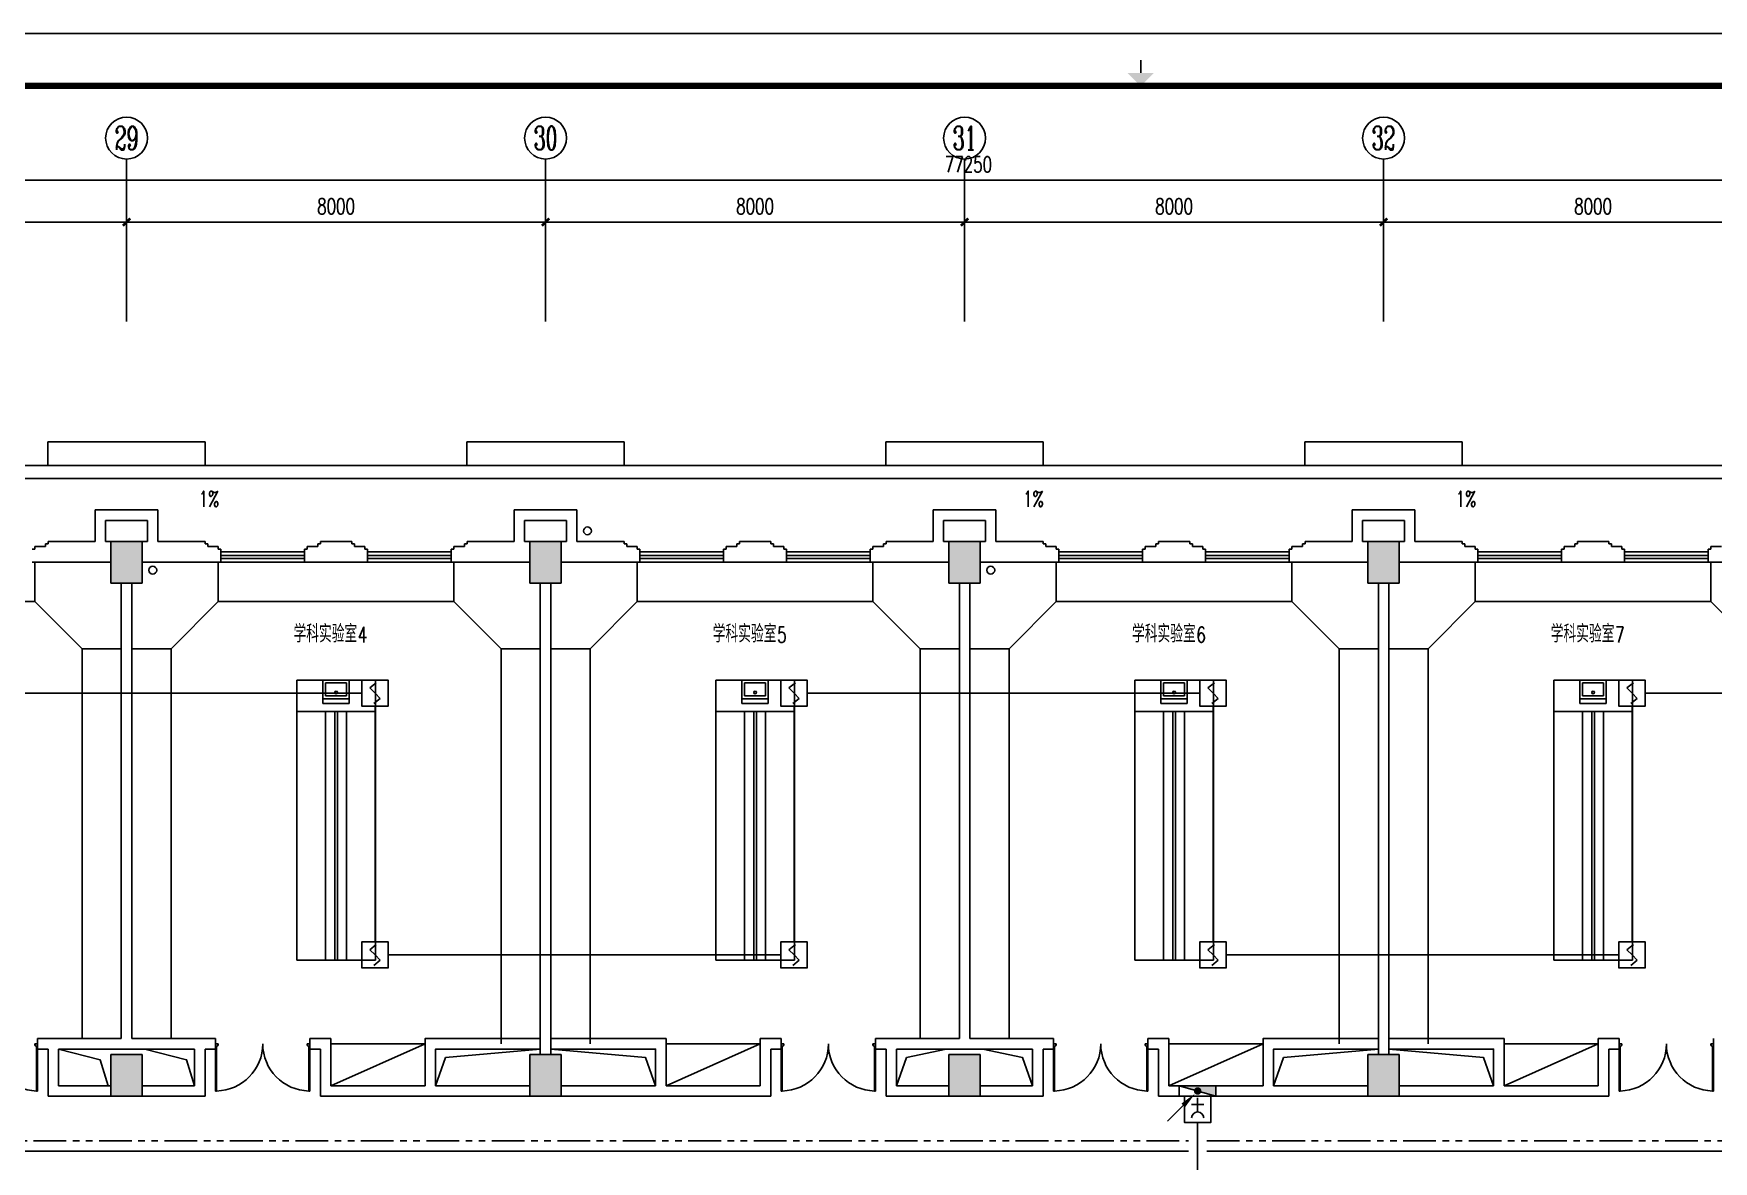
# Model space of a CAD drawing. Extents: x 190999 to 918899, y -200814 to 215286.
# Drawn here: x 586010 to 618082, y -33859 to -12314 of the extents above; entities that cross this region are included whole.
import ezdxf
from ezdxf.enums import TextEntityAlignment as Align

# ---------------------------------------------------------------- set-up
doc = ezdxf.new("R2010")
doc.units = 0
doc.header["$LTSCALE"] = 1000
doc.header["$MEASUREMENT"] = 0
doc.linetypes.add('PHANTOM2', pattern=[1.25, 0.625, -0.125, 0.125, -0.125, 0.125, -0.125])
doc.layers.get('Defpoints').update_dxf_attribs({"color": 1})
for name, color, linetype in [('00-EQUIP', 3, 'Continuous'), ('00-LWIRE', 4, 'Continuous'), ('00-WIRE-4', 6, 'Continuous'), ('A-墙线', 2, 'Continuous'), ('A-外包装修', 250, 'Continuous'), ('A-外窗', 145, 'Continuous'), ('A-家具', 250, 'Continuous'), ('A-门', 167, 'Continuous'), ('AXIS', 3, 'Continuous'), ('AXIS_TEXT', 7, 'Continuous'), ('COLUMN', 2, 'Continuous'), ('EQUIP_消火栓', 1, 'Continuous'), ('PUB_HATCH', 250, 'Continuous'), ('PUB_TEXT', 7, 'Continuous'), ('图框', 189, 'Continuous'), ('屋面排水', 4, 'Continuous'), ('房间名称', 7, 'Continuous'), ('洞口线', 165, 'Continuous'), ('雨水管', 151, 'Continuous'), ('雨水管口', 6, 'Continuous')]:
    doc.layers.add(name, color=color, linetype=linetype)
doc.styles.add('_TCH_AXIS', font='COMPLEX', dxfattribs={"bigfont": 'GBCBIG'})
doc.styles.add('_TCH_DIM', font='SIMPLEX', dxfattribs={"bigfont": 'GBCBIG'})
doc.styles.add('COMPLEX', font='COMPLEX')
doc.styles.add('DIM_FONT', font='SIMPLEX', dxfattribs={"width": 0.7, "bigfont": 'GBCBIG'})
doc.styles.get("Standard").update_dxf_attribs({"font": 'simhei.ttf'})
doc.styles.add('XXK', font='romans.shx', dxfattribs={"width": 0.75, "bigfont": 'hzf.shx'})
doc.styles.add('zz-1', font='arial.ttf', dxfattribs={"width": 0.8})
doc.linetypes.add('BIG-DLINE', pattern='A,1,-0.15,["D",XXK,S=0.2,R=0,X=-0.1,Y=-0.09],-0.2', length=1.35)
doc.dimstyles.new('DIMN', dxfattribs={"dimtxt": 300, "dimasz": 100, "dimexe": 250, "dimexo": 300, "dimgap": 150, "dimtad": 1, "dimdec": 0, "dimzin": 0, "dimdsep": 46, "dimtxsty": 'DIM_FONT', "dimblk": 'ARCHTICK', "dimcen": 0.09, "dimclrt": 7, "dimazin": 2, "dimtfac": 1, "dimtdec": 0, "dimtix": 1, "dimtmove": 2, "dimatfit": 3, "dimfxl": 0, "dimtolj": 1, "dimtzin": 0, "dimarcsym": 0})

# ---------------------------------------------------------------- blocks, each defined once
blk = doc.blocks.new('TJAD_TK_A0')
at = {"layer": '图框'}
for p, q in [((2162, 399.3), (973, 399.3)), ((973, -441.7), (2162, -441.7))]:
    blk.add_line(p, q, dxfattribs=at)
at = {"layer": '图框', "const_width": 0.3}
blk.add_lwpolyline([(1567.5, 391.74), (1567.5, 394.24)], dxfattribs=at)
at = {"layer": '图框', "const_width": 1.2}
blk.add_lwpolyline([(2152, -431.7), (2152, 389.3), (998, 389.3), (998, -431.7)], close=True, dxfattribs=at)
at = {"layer": '图框'}
blk.add_solid([(1565, 391.74), (1570, 391.74), (1567.5, 389.24)], dxfattribs=at)
blk = doc.blocks.new('m1800')
at = {"layer": 'A-墙线'}
for p, q in [((-900, -100), (-900, 100)), ((900, -100), (900, 100))]:
    blk.add_line(p, q, dxfattribs=at)
at = {"layer": 'A-门'}
for p, q in [((-900, 900), (-900, 0)), ((-900, 900), (-880, 900)), ((-880, 900), (-880, 50)), ((880, 900), (880, 50)), ((900, 900), (880, 900)), ((900, 900), (900, 0)), ((-900, 50), (-870, 50)), ((-900, 0), (-850, 0)), ((-870, 50), (-870, 30)), ((-870, 30), (-850, 30)), ((-850, 30), (-850, 0)), ((850, 30), (850, 0)), ((870, 30), (850, 30)), ((900, 0), (850, 0)), ((870, 50), (870, 30)), ((900, 50), (870, 50))]:
    blk.add_line(p, q, dxfattribs=at)
for centre, start, end in [((-900, 0), 0, 88.7267), ((900, 0), 91.2733, 180)]:
    blk.add_arc(centre, 900, start, end, dxfattribs=at)
blk = doc.blocks.new('$TwtSys$00000434')
for p, q in [((-0.5, 0.5), (-0.5, -0.5)), ((-0.5, -0.5), (0.5, 0.5)), ((0.5, 0.5), (-0.5, 0.5)), ((0.5, -0.5), (0.5, 0.5)), ((-0.5, -0.5), (0.5, -0.5))]:
    blk.add_line(p, q)
blk.add_solid([(0.5, -0.5), (0.5, 0.5), (-0.5, -0.5)])
blk = doc.blocks.new('_ArchTick')
at = {"const_width": 0.5}
blk.add_lwpolyline([(-0.7, -0.7), (0.7, 0.7)], dxfattribs=at)
blk = doc.blocks.new('*D1550')
at = {"layer": 'AXIS', "color": 0, "lineweight": -2}
for p, q in [((611785, -17514), (611785, -15664)), ((619785, -17514), (619785, -15664)), ((611785, -15914), (619785, -15914))]:
    blk.add_line(p, q, dxfattribs=at)
at = {"layer": 'Defpoints', "color": 0}
for p in [(619785, -15914), (611785, -17814), (619785, -17814)]:
    blk.add_point(p, dxfattribs=at)
at = {"layer": 'AXIS', "color": 0, "lineweight": -2, "xscale": 100, "yscale": 100, "zscale": 100, "rotation": 180}
blk.add_blockref('_ArchTick', (611785, -15914), dxfattribs=at)
at = {"layer": 'AXIS', "color": 0, "lineweight": -2, "xscale": 100, "yscale": 100, "zscale": 100}
blk.add_blockref('_ArchTick', (619785, -15914), dxfattribs=at)
at = {"layer": 'AXIS', "color": 7, "insert": (615785, -15614), "char_height": 300, "attachment_point": 5, "style": 'DIM_FONT'}
blk.add_mtext('\\A1;8000', dxfattribs=at)
blk = doc.blocks.new('*D1551')
at = {"layer": 'AXIS', "color": 0, "lineweight": -2}
for p, q in [((603785, -17514), (603785, -15664)), ((611785, -17514), (611785, -15664)), ((603785, -15914), (611785, -15914))]:
    blk.add_line(p, q, dxfattribs=at)
at = {"layer": 'Defpoints', "color": 0}
for p in [(611785, -15914), (603785, -17814), (611785, -17814)]:
    blk.add_point(p, dxfattribs=at)
at = {"layer": 'AXIS', "color": 0, "lineweight": -2, "xscale": 100, "yscale": 100, "zscale": 100, "rotation": 180}
blk.add_blockref('_ArchTick', (603785, -15914), dxfattribs=at)
at = {"layer": 'AXIS', "color": 0, "lineweight": -2, "xscale": 100, "yscale": 100, "zscale": 100}
blk.add_blockref('_ArchTick', (611785, -15914), dxfattribs=at)
at = {"layer": 'AXIS', "color": 7, "insert": (607785, -15614), "char_height": 300, "attachment_point": 5, "style": 'DIM_FONT'}
blk.add_mtext('\\A1;8000', dxfattribs=at)
blk = doc.blocks.new('*D1552')
at = {"layer": 'AXIS', "color": 0, "lineweight": -2}
for p, q in [((595785, -17514), (595785, -15664)), ((603785, -17514), (603785, -15664)), ((595785, -15914), (603785, -15914))]:
    blk.add_line(p, q, dxfattribs=at)
at = {"layer": 'Defpoints', "color": 0}
for p in [(603785, -15914), (595785, -17814), (603785, -17814)]:
    blk.add_point(p, dxfattribs=at)
at = {"layer": 'AXIS', "color": 0, "lineweight": -2, "xscale": 100, "yscale": 100, "zscale": 100, "rotation": 180}
blk.add_blockref('_ArchTick', (595785, -15914), dxfattribs=at)
at = {"layer": 'AXIS', "color": 0, "lineweight": -2, "xscale": 100, "yscale": 100, "zscale": 100}
blk.add_blockref('_ArchTick', (603785, -15914), dxfattribs=at)
at = {"layer": 'AXIS', "color": 7, "insert": (599785, -15614), "char_height": 300, "attachment_point": 5, "style": 'DIM_FONT'}
blk.add_mtext('\\A1;8000', dxfattribs=at)
blk = doc.blocks.new('*D1553')
at = {"layer": 'AXIS', "color": 0, "lineweight": -2}
for p, q in [((587785, -17514), (587785, -15664)), ((595785, -17514), (595785, -15664)), ((587785, -15914), (595785, -15914))]:
    blk.add_line(p, q, dxfattribs=at)
at = {"layer": 'Defpoints', "color": 0}
for p in [(595785, -15914), (587785, -17814), (595785, -17814)]:
    blk.add_point(p, dxfattribs=at)
at = {"layer": 'AXIS', "color": 0, "lineweight": -2, "xscale": 100, "yscale": 100, "zscale": 100, "rotation": 180}
blk.add_blockref('_ArchTick', (587785, -15914), dxfattribs=at)
at = {"layer": 'AXIS', "color": 0, "lineweight": -2, "xscale": 100, "yscale": 100, "zscale": 100}
blk.add_blockref('_ArchTick', (595785, -15914), dxfattribs=at)
at = {"layer": 'AXIS', "color": 7, "insert": (591785, -15614), "char_height": 300, "attachment_point": 5, "style": 'DIM_FONT'}
blk.add_mtext('\\A1;8000', dxfattribs=at)
blk = doc.blocks.new('*D1554')
at = {"layer": 'AXIS', "color": 0, "lineweight": -2}
for p, q in [((579785, -17514), (579785, -15664)), ((587785, -17514), (587785, -15664)), ((579785, -15914), (587785, -15914))]:
    blk.add_line(p, q, dxfattribs=at)
at = {"layer": 'Defpoints', "color": 0}
for p in [(587785, -15914), (579785, -17814), (587785, -17814)]:
    blk.add_point(p, dxfattribs=at)
at = {"layer": 'AXIS', "color": 0, "lineweight": -2, "xscale": 100, "yscale": 100, "zscale": 100, "rotation": 180}
blk.add_blockref('_ArchTick', (579785, -15914), dxfattribs=at)
at = {"layer": 'AXIS', "color": 0, "lineweight": -2, "xscale": 100, "yscale": 100, "zscale": 100}
blk.add_blockref('_ArchTick', (587785, -15914), dxfattribs=at)
at = {"layer": 'AXIS', "color": 7, "insert": (583785, -15614), "char_height": 300, "attachment_point": 5, "style": 'DIM_FONT'}
blk.add_mtext('\\A1;8000', dxfattribs=at)
blk = doc.blocks.new('*D1558')
at = {"layer": 'AXIS', "color": 0, "lineweight": -2}
for p, q in [((565235, -17514), (565235, -14864)), ((642484, -17514), (642484, -14864)), ((565235, -15114), (642484, -15114))]:
    blk.add_line(p, q, dxfattribs=at)
at = {"layer": 'Defpoints', "color": 0}
for p in [(642484, -15114), (565235, -17814), (642484, -17814)]:
    blk.add_point(p, dxfattribs=at)
at = {"layer": 'AXIS', "color": 0, "lineweight": -2, "xscale": 100, "yscale": 100, "zscale": 100, "rotation": 180}
blk.add_blockref('_ArchTick', (565235, -15114), dxfattribs=at)
at = {"layer": 'AXIS', "color": 0, "lineweight": -2, "xscale": 100, "yscale": 100, "zscale": 100}
blk.add_blockref('_ArchTick', (642484, -15114), dxfattribs=at)
at = {"layer": 'AXIS', "color": 7, "insert": (603859, -14814), "char_height": 300, "attachment_point": 5, "style": 'DIM_FONT'}
blk.add_mtext('\\A1;77250', dxfattribs=at)
blk = doc.blocks.new('_AXISO')
blk.add_circle((0, 0), 0.5)
at = {"layer": 'AXIS_TEXT', "style": 'COMPLEX', "width": 1.041667}
blk.add_attdef('A', text='', height=0.56, dxfattribs=at).set_placement((-0.25, -0.28), (0.25, -0.28), align=Align.FIT)
blk = doc.blocks.new('$plan$00001609')
at = {"linetype": 'Continuous'}
for p, q in [((0, -251), (0, 251)), ((0, 251), (450, 251)), ((93, -251), (93, 251)), ((146, -199), (146, 199)), ((146, 199), (397, 199)), ((397, 199), (397, -199)), ((450, 251), (450, -251)), ((0, -251), (450, -251)), ((146, -199), (397, -199))]:
    blk.add_line(p, q, dxfattribs=at)
blk.add_line((238, 2), (238, 0))
blk.add_arc((212, 0), 26, 4.716, 0, dxfattribs=at)
at = {"style": 'zz-1'}
for tag in ['YSIZE', 'XSIZE']:
    blk.add_attdef(tag, (0, 0), '', height=0.5, dxfattribs=at)
blk = doc.blocks.new('_LINKPT1')
at = {"color": 0}
blk.add_line((0, 0), (0, 0), dxfattribs=at)
blk = doc.blocks.new('J62IR8YJ')
for p, q in [((-0.5, 1), (0.5, 1)), ((-0.5, 0), (-0.5, 1)), ((0.5, 1), (0.5, 0)), ((0.5, 0), (-0.5, 0)), ((-0.231, 0.312), (0.231, 0.312)), ((0, 0.598), (0, 0.06))]:
    blk.add_line(p, q)
at = {"const_width": 0.04, "flags": 128}
blk.add_lwpolyline([(-0.5, 0), (-0.5, 1), (0.5, 1), (0.5, 0)], close=True, dxfattribs=at)
blk.add_arc((0, 0.829), 0.231, 180, 0)
at = {"xscale": 0.002, "yscale": 0.00200000000000955, "zscale": 0.002}
for p in [(0, 1), (-0.5, 0.5), (0, 0), (0.5, 0.5)]:
    blk.add_blockref('_LINKPT1', p, dxfattribs=at)
at = {"flags": 9}
blk.add_attdef('A', (0, 0), '', height=0.00002, dxfattribs=at)
blk = doc.blocks.new('3S1KCGW2')
for p, q in [((0.5, 0.5), (-0.5, 0.5)), ((-0.5, 0.5), (-0.5, -0.5)), ((-0.2, 0.2), (0.05, 0.4)), ((0, 0), (-0.2, 0.2)), ((0, 0), (0.2, -0.2)), ((0.5, -0.5), (0.5, 0.5)), ((-0.5, -0.5), (0.5, -0.5)), ((0.2, -0.2), (-0.05, -0.4))]:
    blk.add_line(p, q)
at = {"const_width": 0.04, "flags": 128}
blk.add_lwpolyline([(-0.5, -0.5), (-0.5, 0.5), (0.5, 0.5), (0.5, -0.5)], close=True, dxfattribs=at)
at = {"xscale": 0.002, "yscale": 0.002, "zscale": 0.002}
for p in [(-0.5, 0), (0, 0.5), (0.5, 0), (0, -0.5)]:
    blk.add_blockref('_LINKPT1', p, dxfattribs=at)
at = {"flags": 9}
blk.add_attdef('A', (0, 0), '', height=0.00002, dxfattribs=at)
blk = doc.blocks.new('_WRLD10L')
for p, q in [((1.15, 1.15), (0.55, 0.55)), ((0.104, 0.104), (0.104, 0.104)), ((-0.104, -0.104), (-0.104, -0.104))]:
    blk.add_line(p, q)
at = {"const_width": 0.142}
blk.add_lwpolyline([(-0.071, 0, 1), (0.071, 0, 1)], format="xyb", close=True, dxfattribs=at)
blk.add_solid([(0.62, 0.48), (0.48, 0.62), (0.1, 0.1)])
at = {"width": 0.8, "flags": 9}
blk.add_attdef('A', (0, 0), '', height=0.00002, dxfattribs=at)

msp = doc.modelspace()

# ---------------------------------------------------------------- hatches: boundary and pattern name
at = {"layer": 'PUB_HATCH'}
for points in [[(587484.6, -22813.5), (588084.6, -22813.5), (588084.6, -22013.5), (587484.6, -22013.5)], [(595484.6, -22813.5), (596084.6, -22813.5), (596084.6, -22013.5), (595484.6, -22013.5)], [(603484.6, -22813.5), (604084.6, -22813.5), (604084.6, -22013.5), (603484.6, -22013.5)], [(611484.6, -22813.5), (612084.6, -22813.5), (612084.6, -22013.5), (611484.6, -22013.5)], [(587484.6, -32613.5), (588084.6, -32613.5), (588084.6, -31813.5), (587484.6, -31813.5)], [(595484.6, -32613.5), (596084.6, -32613.5), (596084.6, -31813.5), (595484.6, -31813.5)], [(603484.6, -32613.5), (604084.6, -32613.5), (604084.6, -31813.5), (603484.6, -31813.5)], [(611484.6, -32613.5), (612084.6, -32613.5), (612084.6, -31813.5), (611484.6, -31813.5)]]:
    msp.add_hatch(color=256, dxfattribs=at).paths.add_polyline_path(points)

# ---------------------------------------------------------------- linework, layer by layer
at = {"layer": '00-WIRE-4'}
for p, q in [((584778.4, -24913.5), (592278.4, -24913.5)), ((600778.4, -24913.5), (608278.4, -24913.5)), ((616778.4, -24913.5), (623505, -24913.5)), ((592528.4, -25163.5), (592528.4, -29663.5)), ((600528.4, -25163.5), (600528.4, -29663.5)), ((608528.4, -25163.5), (608528.4, -29663.5)), ((616528.4, -25163.5), (616528.4, -29663.5)), ((592778.4, -29913.5), (600278.4, -29913.5)), ((608778.4, -29913.5), (616278.4, -29913.5)), ((608234.9, -34063.5), (608234.9, -33113.5))]:
    msp.add_line(p, q, dxfattribs=at)
at = {"layer": '00-WIRE-4', "linetype": 'PHANTOM2'}
for p, q in [((583509.3, -33463.5), (608059.9, -33463.5)), ((608409.9, -33463.5), (624059.6, -33463.5))]:
    msp.add_line(p, q, dxfattribs=at)
at = {"layer": '00-WIRE-4', "linetype": 'BIG-DLINE'}
for p, q in [((583509.3, -33663.5), (608059.9, -33663.5)), ((608409.9, -33663.5), (624059.6, -33663.5))]:
    msp.add_line(p, q, dxfattribs=at)
at = {"layer": 'A-墙线'}
for p, q in [((588384.6, -21413.5), (587184.6, -21413.5)), ((587184.6, -22013.5), (587184.6, -21413.5)), ((588384.6, -22013.5), (588384.6, -21413.5)), ((596384.6, -21413.5), (595184.6, -21413.5)), ((595184.6, -22013.5), (595184.6, -21413.5)), ((596384.6, -22013.5), (596384.6, -21413.5)), ((604384.6, -21413.5), (603184.6, -21413.5)), ((603184.6, -22013.5), (603184.6, -21413.5)), ((604384.6, -22013.5), (604384.6, -21413.5)), ((612384.6, -21413.5), (611184.6, -21413.5)), ((611184.6, -22013.5), (611184.6, -21413.5)), ((612384.6, -22013.5), (612384.6, -21413.5)), ((588184.6, -21613.5), (587384.6, -21613.5)), ((587384.6, -22013.5), (587384.6, -21613.5)), ((588184.6, -22013.5), (588184.6, -21613.5)), ((596184.6, -21613.5), (595384.6, -21613.5)), ((595384.6, -22013.5), (595384.6, -21613.5)), ((596184.6, -22013.5), (596184.6, -21613.5)), ((604184.6, -21613.5), (603384.6, -21613.5)), ((603384.6, -22013.5), (603384.6, -21613.5)), ((604184.6, -22013.5), (604184.6, -21613.5)), ((612184.6, -21613.5), (611384.6, -21613.5)), ((611384.6, -22013.5), (611384.6, -21613.5)), ((612184.6, -22013.5), (612184.6, -21613.5)), ((586034.6, -22113.5), (586034.6, -22163.5)), ((586234.6, -22113.5), (586034.6, -22113.5)), ((586234.6, -22063.5), (586234.6, -22113.5)), ((586284.6, -22063.5), (586234.6, -22063.5)), ((586284.6, -22013.5), (587184.6, -22013.5)), ((586284.6, -22013.5), (586284.6, -22063.5)), ((587384.6, -22013.5), (587484.6, -22013.5)), ((588184.6, -22013.5), (588084.6, -22013.5)), ((589284.6, -22013.5), (588384.6, -22013.5)), ((589284.6, -22013.5), (589284.6, -22063.5)), ((589284.6, -22063.5), (589334.6, -22063.5)), ((589334.6, -22063.5), (589334.6, -22113.5)), ((589334.6, -22113.5), (589534.6, -22113.5)), ((589534.6, -22113.5), (589534.6, -22163.5)), ((591234.6, -22113.5), (591234.6, -22163.5)), ((591434.6, -22113.5), (591234.6, -22113.5)), ((591434.6, -22063.5), (591434.6, -22113.5)), ((591484.6, -22063.5), (591434.6, -22063.5)), ((592084.6, -22013.5), (591484.6, -22013.5)), ((591484.6, -22013.5), (591484.6, -22063.5)), ((592084.6, -22013.5), (592084.6, -22063.5)), ((592084.6, -22063.5), (592134.6, -22063.5)), ((592134.6, -22063.5), (592134.6, -22113.5)), ((592134.6, -22113.5), (592334.6, -22113.5)), ((592334.6, -22113.5), (592334.6, -22163.5)), ((594034.6, -22113.5), (594034.6, -22163.5)), ((594234.6, -22113.5), (594034.6, -22113.5)), ((594234.6, -22063.5), (594234.6, -22113.5)), ((594284.6, -22063.5), (594234.6, -22063.5)), ((595184.6, -22013.5), (594284.6, -22013.5)), ((594284.6, -22013.5), (594284.6, -22063.5)), ((595484.6, -22013.5), (595384.6, -22013.5)), ((596084.6, -22013.5), (596184.6, -22013.5)), ((596384.6, -22013.5), (597284.6, -22013.5)), ((597284.6, -22013.5), (597284.6, -22063.5)), ((597284.6, -22063.5), (597334.6, -22063.5)), ((597334.6, -22063.5), (597334.6, -22113.5)), ((597334.6, -22113.5), (597534.6, -22113.5)), ((597534.6, -22113.5), (597534.6, -22163.5)), ((599234.6, -22113.5), (599234.6, -22163.5)), ((599434.6, -22113.5), (599234.6, -22113.5)), ((599434.6, -22063.5), (599434.6, -22113.5)), ((599484.6, -22063.5), (599434.6, -22063.5)), ((599484.6, -22013.5), (600084.6, -22013.5)), ((599484.6, -22013.5), (599484.6, -22063.5)), ((600084.6, -22013.5), (600084.6, -22063.5)), ((600084.6, -22063.5), (600134.6, -22063.5)), ((600134.6, -22063.5), (600134.6, -22113.5)), ((600134.6, -22113.5), (600334.6, -22113.5)), ((600334.6, -22113.5), (600334.6, -22163.5)), ((602034.6, -22113.5), (602034.6, -22163.5)), ((602234.6, -22113.5), (602034.6, -22113.5)), ((602234.6, -22063.5), (602234.6, -22113.5)), ((602284.6, -22063.5), (602234.6, -22063.5)), ((602284.6, -22013.5), (603184.6, -22013.5)), ((602284.6, -22013.5), (602284.6, -22063.5)), ((603384.6, -22013.5), (603484.6, -22013.5)), ((604184.6, -22013.5), (604084.6, -22013.5)), ((605284.6, -22013.5), (604384.6, -22013.5)), ((605284.6, -22013.5), (605284.6, -22063.5)), ((605284.6, -22063.5), (605334.6, -22063.5)), ((605334.6, -22063.5), (605334.6, -22113.5)), ((605334.6, -22113.5), (605534.6, -22113.5)), ((605534.6, -22113.5), (605534.6, -22163.5)), ((607234.6, -22113.5), (607234.6, -22163.5)), ((607434.6, -22113.5), (607234.6, -22113.5)), ((607434.6, -22063.5), (607434.6, -22113.5)), ((607484.6, -22063.5), (607434.6, -22063.5)), ((608084.6, -22013.5), (607484.6, -22013.5)), ((607484.6, -22013.5), (607484.6, -22063.5)), ((608084.6, -22013.5), (608084.6, -22063.5)), ((608084.6, -22063.5), (608134.6, -22063.5)), ((608134.6, -22063.5), (608134.6, -22113.5)), ((608134.6, -22113.5), (608334.6, -22113.5)), ((608334.6, -22113.5), (608334.6, -22163.5)), ((610034.6, -22113.5), (610034.6, -22163.5)), ((610234.6, -22113.5), (610034.6, -22113.5)), ((610234.6, -22063.5), (610234.6, -22113.5)), ((610284.6, -22063.5), (610234.6, -22063.5)), ((611184.6, -22013.5), (610284.6, -22013.5)), ((610284.6, -22013.5), (610284.6, -22063.5)), ((611484.6, -22013.5), (611384.6, -22013.5)), ((612084.6, -22013.5), (612184.6, -22013.5)), ((612384.6, -22013.5), (613284.6, -22013.5)), ((613284.6, -22013.5), (613284.6, -22063.5)), ((613284.6, -22063.5), (613334.6, -22063.5)), ((613334.6, -22063.5), (613334.6, -22113.5)), ((613334.6, -22113.5), (613534.6, -22113.5)), ((613534.6, -22113.5), (613534.6, -22163.5)), ((615234.6, -22113.5), (615234.6, -22163.5)), ((615434.6, -22113.5), (615234.6, -22113.5)), ((615434.6, -22063.5), (615434.6, -22113.5)), ((615484.6, -22063.5), (615434.6, -22063.5)), ((615484.6, -22013.5), (616084.6, -22013.5)), ((615484.6, -22013.5), (615484.6, -22063.5)), ((616084.6, -22013.5), (616084.6, -22063.5)), ((616084.6, -22063.5), (616134.6, -22063.5)), ((616134.6, -22063.5), (616134.6, -22113.5)), ((616134.6, -22113.5), (616334.6, -22113.5)), ((616334.6, -22113.5), (616334.6, -22163.5)), ((618034.6, -22113.5), (618034.6, -22163.5)), ((618234.6, -22113.5), (618034.6, -22113.5)), ((586034.6, -22163.5), (585984.6, -22163.5)), ((585984.6, -22413.5), (587484.6, -22413.5)), ((589584.6, -22413.5), (588084.6, -22413.5)), ((589534.6, -22163.5), (589584.6, -22163.5)), ((589584.6, -22163.5), (589584.6, -22413.5)), ((591234.6, -22163.5), (591184.6, -22163.5)), ((591184.6, -22163.5), (591184.6, -22413.5)), ((592384.6, -22413.5), (591184.6, -22413.5)), ((592334.6, -22163.5), (592384.6, -22163.5)), ((592384.6, -22163.5), (592384.6, -22413.5)), ((594034.6, -22163.5), (593984.6, -22163.5)), ((593984.6, -22163.5), (593984.6, -22413.5)), ((595484.6, -22413.5), (593984.6, -22413.5)), ((596084.6, -22413.5), (597584.6, -22413.5)), ((597534.6, -22163.5), (597584.6, -22163.5)), ((597584.6, -22163.5), (597584.6, -22413.5)), ((599234.6, -22163.5), (599184.6, -22163.5)), ((599184.6, -22163.5), (599184.6, -22413.5)), ((599184.6, -22413.5), (600384.6, -22413.5)), ((600334.6, -22163.5), (600384.6, -22163.5)), ((600384.6, -22163.5), (600384.6, -22413.5)), ((602034.6, -22163.5), (601984.6, -22163.5)), ((601984.6, -22163.5), (601984.6, -22413.5)), ((601984.6, -22413.5), (603484.6, -22413.5)), ((605584.6, -22413.5), (604084.6, -22413.5)), ((605534.6, -22163.5), (605584.6, -22163.5)), ((605584.6, -22163.5), (605584.6, -22413.5)), ((607234.6, -22163.5), (607184.6, -22163.5)), ((607184.6, -22163.5), (607184.6, -22413.5)), ((608384.6, -22413.5), (607184.6, -22413.5)), ((608334.6, -22163.5), (608384.6, -22163.5)), ((608384.6, -22163.5), (608384.6, -22413.5)), ((610034.6, -22163.5), (609984.6, -22163.5)), ((609984.6, -22163.5), (609984.6, -22413.5)), ((611484.6, -22413.5), (609984.6, -22413.5)), ((612084.6, -22413.5), (613584.6, -22413.5)), ((613534.6, -22163.5), (613584.6, -22163.5)), ((613584.6, -22163.5), (613584.6, -22413.5)), ((615234.6, -22163.5), (615184.6, -22163.5)), ((615184.6, -22163.5), (615184.6, -22413.5)), ((615184.6, -22413.5), (616384.6, -22413.5)), ((616334.6, -22163.5), (616384.6, -22163.5)), ((616384.6, -22163.5), (616384.6, -22413.5)), ((618034.6, -22163.5), (617984.6, -22163.5)), ((617984.6, -22163.5), (617984.6, -22413.5)), ((617984.6, -22413.5), (619484.6, -22413.5)), ((587684.6, -31513.5), (587684.6, -22813.5)), ((587884.6, -31513.5), (587884.6, -22813.5)), ((595684.6, -31813.5), (595684.6, -22813.5)), ((595884.6, -31813.5), (595884.6, -22813.5)), ((603684.6, -31513.5), (603684.6, -22813.5)), ((603884.6, -31513.5), (603884.6, -22813.5)), ((611684.6, -31813.5), (611684.6, -22813.5)), ((611884.6, -31813.5), (611884.6, -22813.5)), ((587684.6, -31513.5), (586084.6, -31513.5)), ((586284.6, -31713.5), (586084.6, -31713.5)), ((586284.6, -31713.5), (586284.6, -32613.5)), ((589084.6, -31713.5), (586484.6, -31713.5)), ((586484.6, -31713.5), (586484.6, -32413.5)), ((587884.6, -31513.5), (589484.6, -31513.5)), ((589084.6, -31713.5), (589084.6, -32413.5)), ((589284.6, -31713.5), (589484.6, -31713.5)), ((589284.6, -31713.5), (589284.6, -32613.5)), ((591284.6, -31513.5), (591684.6, -31513.5)), ((591284.6, -31713.5), (591484.6, -31713.5)), ((591484.6, -31713.5), (591484.6, -32613.5)), ((591684.6, -31513.5), (591684.6, -32413.5)), ((600284.6, -31513.5), (599884.6, -31513.5)), ((599884.6, -31513.5), (599884.6, -32413.5)), ((600284.6, -31713.5), (600084.6, -31713.5)), ((600084.6, -31713.5), (600084.6, -32613.5)), ((603684.6, -31513.5), (602084.6, -31513.5)), ((602284.6, -31713.5), (602084.6, -31713.5)), ((602284.6, -31713.5), (602284.6, -32613.5)), ((602484.6, -31713.5), (605084.6, -31713.5)), ((602484.6, -31713.5), (602484.6, -32413.5)), ((603884.6, -31513.5), (605484.6, -31513.5)), ((605084.6, -31713.5), (605084.6, -32413.5)), ((605284.6, -31713.5), (605484.6, -31713.5)), ((605284.6, -31713.5), (605284.6, -32613.5)), ((607284.6, -31513.5), (607684.6, -31513.5)), ((607284.6, -31713.5), (607484.6, -31713.5)), ((607484.6, -31713.5), (607484.6, -32613.5)), ((607684.6, -31513.5), (607684.6, -32413.5)), ((616284.6, -31513.5), (615884.6, -31513.5)), ((615884.6, -31513.5), (615884.6, -32413.5)), ((616284.6, -31713.5), (616084.6, -31713.5)), ((616084.6, -31713.5), (616084.6, -32613.5)), ((587484.6, -32613.5), (586284.6, -32613.5)), ((587484.6, -32413.5), (586484.6, -32413.5)), ((588084.6, -32413.5), (589084.6, -32413.5)), ((588084.6, -32613.5), (589284.6, -32613.5)), ((595484.6, -32613.5), (591484.6, -32613.5)), ((593484.6, -32413.5), (591684.6, -32413.5)), ((595484.6, -32413.5), (593684.6, -32413.5)), ((596084.6, -32413.5), (597884.6, -32413.5)), ((596084.6, -32613.5), (600084.6, -32613.5)), ((598084.6, -32413.5), (599884.6, -32413.5)), ((603484.6, -32613.5), (602284.6, -32613.5)), ((603484.6, -32413.5), (602484.6, -32413.5)), ((604084.6, -32413.5), (605084.6, -32413.5)), ((604084.6, -32613.5), (605284.6, -32613.5)), ((611484.6, -32613.5), (607484.6, -32613.5)), ((609484.6, -32413.5), (607684.6, -32413.5)), ((611484.6, -32413.5), (609684.6, -32413.5)), ((612084.6, -32413.5), (613884.6, -32413.5)), ((612084.6, -32613.5), (616084.6, -32613.5)), ((614084.6, -32413.5), (615884.6, -32413.5))]:
    msp.add_line(p, q, dxfattribs=at)
for points in [[(595684.6, -31513.5), (593484.6, -31513.5), (593484.6, -32413.5)], [(595684.6, -31713.5), (593684.6, -31713.5), (593684.6, -32413.5)], [(595884.6, -31513.5), (598084.6, -31513.5), (598084.6, -32413.5)], [(595884.6, -31713.5), (597884.6, -31713.5), (597884.6, -32413.5)], [(611684.6, -31513.5), (609484.6, -31513.5), (609484.6, -32413.5)], [(611684.6, -31713.5), (609684.6, -31713.5), (609684.6, -32413.5)], [(611884.6, -31513.5), (614084.6, -31513.5), (614084.6, -32413.5)], [(611884.6, -31713.5), (613884.6, -31713.5), (613884.6, -32413.5)]]:
    msp.add_lwpolyline(points, dxfattribs=at)
at = {"layer": 'A-外包装修'}
for p, q in [((629884.6, -20563.4), (563784.6, -20563.4)), ((629634.6, -20813.4), (563784.6, -20813.4))]:
    msp.add_line(p, q, dxfattribs=at)
for points in [[(586284.2, -20563.4), (586284.2, -20113.2), (589284.9, -20113.2), (589284.9, -20563.4)], [(594284.2, -20563.4), (594284.2, -20113.2), (597284.9, -20113.2), (597284.9, -20563.4)], [(602284.2, -20563.4), (602284.2, -20113.2), (605284.9, -20113.2), (605284.9, -20563.4)], [(610284.2, -20563.4), (610284.2, -20113.2), (613284.9, -20113.2), (613284.9, -20563.4)]]:
    msp.add_lwpolyline(points, dxfattribs=at)
at = {"layer": 'A-外窗'}
for p, q in [((589584.6, -22213.5), (591184.6, -22213.5)), ((589584.6, -22283.5), (591184.6, -22283.5)), ((589584.6, -22343.5), (591184.6, -22343.5)), ((589584.6, -22413.5), (591184.6, -22413.5)), ((593984.6, -22213.5), (592384.6, -22213.5)), ((593984.6, -22283.5), (592384.6, -22283.5)), ((593984.6, -22343.5), (592384.6, -22343.5)), ((593984.6, -22413.5), (592384.6, -22413.5)), ((597584.6, -22213.5), (599184.6, -22213.5)), ((597584.6, -22283.5), (599184.6, -22283.5)), ((597584.6, -22343.5), (599184.6, -22343.5)), ((597584.6, -22413.5), (599184.6, -22413.5)), ((601984.6, -22213.5), (600384.6, -22213.5)), ((601984.6, -22283.5), (600384.6, -22283.5)), ((601984.6, -22343.5), (600384.6, -22343.5)), ((601984.6, -22413.5), (600384.6, -22413.5)), ((605584.6, -22213.5), (607184.6, -22213.5)), ((605584.6, -22283.5), (607184.6, -22283.5)), ((605584.6, -22343.5), (607184.6, -22343.5)), ((605584.6, -22413.5), (607184.6, -22413.5)), ((609984.6, -22213.5), (608384.6, -22213.5)), ((609984.6, -22283.5), (608384.6, -22283.5)), ((609984.6, -22343.5), (608384.6, -22343.5)), ((609984.6, -22413.5), (608384.6, -22413.5)), ((613584.6, -22213.5), (615184.6, -22213.5)), ((613584.6, -22283.5), (615184.6, -22283.5)), ((613584.6, -22343.5), (615184.6, -22343.5)), ((613584.6, -22413.5), (615184.6, -22413.5)), ((617984.6, -22213.5), (616384.6, -22213.5)), ((617984.6, -22283.5), (616384.6, -22283.5)), ((617984.6, -22343.5), (616384.6, -22343.5)), ((617984.6, -22413.5), (616384.6, -22413.5))]:
    msp.add_line(p, q, dxfattribs=at)
at = {"layer": 'A-家具'}
for p, q in [((586034.6, -23163.5), (586034.6, -22413.5)), ((589534.6, -23163.5), (589534.6, -22413.5)), ((594034.6, -23163.5), (594034.6, -22413.5)), ((597534.6, -23163.5), (597534.6, -22413.5)), ((602034.6, -23163.5), (602034.6, -22413.5)), ((605534.6, -23163.5), (605534.6, -22413.5)), ((610034.6, -23163.5), (610034.6, -22413.5)), ((613534.6, -23163.5), (613534.6, -22413.5)), ((618034.6, -23163.5), (618034.6, -22413.5)), ((581534.6, -23163.5), (586034.6, -23163.5)), ((586034.6, -23163.5), (586934.6, -24063.5)), ((589534.6, -23163.5), (588634.6, -24063.5)), ((589534.6, -23163.5), (594034.6, -23163.5)), ((594034.6, -23163.5), (594934.6, -24063.5)), ((597534.6, -23163.5), (596634.6, -24063.5)), ((597534.6, -23163.5), (602034.6, -23163.5)), ((602034.6, -23163.5), (602934.6, -24063.5)), ((605534.6, -23163.5), (604634.6, -24063.5)), ((605534.6, -23163.5), (610034.6, -23163.5)), ((610034.6, -23163.5), (610934.6, -24063.5)), ((613534.6, -23163.5), (612634.6, -24063.5)), ((613534.6, -23163.5), (618034.6, -23163.5)), ((618034.6, -23163.5), (618934.6, -24063.5)), ((586934.6, -31513.5), (586934.6, -24063.5)), ((586934.6, -24063.5), (587684.6, -24063.5)), ((588634.6, -24063.5), (587884.6, -24063.5)), ((588634.6, -31513.5), (588634.6, -24063.5)), ((594934.6, -31613.5), (594934.6, -24063.5)), ((594934.6, -24063.5), (595684.6, -24063.5)), ((596634.6, -24063.5), (595884.6, -24063.5)), ((596634.6, -31613.5), (596634.6, -24063.5)), ((602934.6, -31513.5), (602934.6, -24063.5)), ((602934.6, -24063.5), (603684.6, -24063.5)), ((604634.6, -24063.5), (603884.6, -24063.5)), ((604634.6, -31513.5), (604634.6, -24063.5)), ((610934.6, -31613.5), (610934.6, -24063.5)), ((610934.6, -24063.5), (611684.6, -24063.5)), ((612634.6, -24063.5), (611884.6, -24063.5)), ((612634.6, -31613.5), (612634.6, -24063.5)), ((591034.6, -30013.5), (591034.6, -24663.5)), ((592534.6, -24663.5), (591034.6, -24663.5)), ((592534.6, -30013.5), (592534.6, -24663.5)), ((599034.6, -30013.5), (599034.6, -24663.5)), ((600534.6, -24663.5), (599034.6, -24663.5)), ((600534.6, -30013.5), (600534.6, -24663.5)), ((607034.6, -30013.5), (607034.6, -24663.5)), ((608534.6, -24663.5), (607034.6, -24663.5)), ((608534.6, -30013.5), (608534.6, -24663.5)), ((615034.6, -30013.5), (615034.6, -24663.5)), ((616534.6, -24663.5), (615034.6, -24663.5)), ((616534.6, -30013.5), (616534.6, -24663.5)), ((592534.6, -25263.5), (591034.6, -25263.5)), ((591584.6, -30013.5), (591584.6, -25263.5)), ((591759.6, -30013.5), (591759.6, -25263.5)), ((591809.6, -30013.5), (591809.6, -25263.5)), ((591984.6, -30013.5), (591984.6, -25263.5)), ((600534.6, -25263.5), (599034.6, -25263.5)), ((599584.6, -30013.5), (599584.6, -25263.5)), ((599759.6, -30013.5), (599759.6, -25263.5)), ((599809.6, -30013.5), (599809.6, -25263.5)), ((599984.6, -30013.5), (599984.6, -25263.5)), ((608534.6, -25263.5), (607034.6, -25263.5)), ((607584.6, -30013.5), (607584.6, -25263.5)), ((607759.6, -30013.5), (607759.6, -25263.5)), ((607809.6, -30013.5), (607809.6, -25263.5)), ((607984.6, -30013.5), (607984.6, -25263.5)), ((616534.6, -25263.5), (615034.6, -25263.5)), ((615584.6, -30013.5), (615584.6, -25263.5)), ((615759.6, -30013.5), (615759.6, -25263.5)), ((615809.6, -30013.5), (615809.6, -25263.5)), ((615984.6, -30013.5), (615984.6, -25263.5)), ((591034.6, -30013.5), (592534.6, -30013.5)), ((599034.6, -30013.5), (600534.6, -30013.5)), ((607034.6, -30013.5), (608534.6, -30013.5)), ((615034.6, -30013.5), (616534.6, -30013.5)), ((591684.6, -31613.5), (593484.6, -31613.5)), ((591684.6, -32413.5), (593484.6, -31613.5)), ((598084.6, -31613.5), (599884.6, -31613.5)), ((598084.6, -32413.5), (599884.6, -31613.5)), ((607684.6, -31613.5), (609484.6, -31613.5)), ((607684.6, -32413.5), (609484.6, -31613.5)), ((614084.6, -31613.5), (615884.6, -31613.5)), ((614084.6, -32413.5), (615884.6, -31613.5))]:
    msp.add_line(p, q, dxfattribs=at)
at = {"layer": 'AXIS'}
for p, q in [((587784.6, -17813.5), (587784.6, -14709.8)), ((595784.6, -17813.5), (595784.6, -14709.8)), ((603784.6, -17813.5), (603784.6, -14709.8)), ((611784.6, -17813.5), (611784.6, -14709.8))]:
    msp.add_line(p, q, dxfattribs=at)
at = {"layer": 'COLUMN'}
for p, q in [((588084.6, -22013.5), (587484.6, -22013.5)), ((587484.6, -22013.5), (587484.6, -22813.5)), ((588084.6, -22813.5), (588084.6, -22013.5)), ((596084.6, -22013.5), (595484.6, -22013.5)), ((595484.6, -22013.5), (595484.6, -22813.5)), ((596084.6, -22813.5), (596084.6, -22013.5)), ((604084.6, -22013.5), (603484.6, -22013.5)), ((603484.6, -22013.5), (603484.6, -22813.5)), ((604084.6, -22813.5), (604084.6, -22013.5)), ((612084.6, -22013.5), (611484.6, -22013.5)), ((611484.6, -22013.5), (611484.6, -22813.5)), ((612084.6, -22813.5), (612084.6, -22013.5)), ((587484.6, -22813.5), (588084.6, -22813.5)), ((595484.6, -22813.5), (596084.6, -22813.5)), ((603484.6, -22813.5), (604084.6, -22813.5)), ((611484.6, -22813.5), (612084.6, -22813.5)), ((588084.6, -31813.5), (587484.6, -31813.5)), ((587484.6, -31813.5), (587484.6, -32613.5)), ((588084.6, -32613.5), (588084.6, -31813.5)), ((596084.6, -31813.5), (595484.6, -31813.5)), ((595484.6, -31813.5), (595484.6, -32613.5)), ((596084.6, -32613.5), (596084.6, -31813.5)), ((604084.6, -31813.5), (603484.6, -31813.5)), ((603484.6, -31813.5), (603484.6, -32613.5)), ((604084.6, -32613.5), (604084.6, -31813.5)), ((612084.6, -31813.5), (611484.6, -31813.5)), ((611484.6, -31813.5), (611484.6, -32613.5)), ((612084.6, -32613.5), (612084.6, -31813.5)), ((587484.6, -32613.5), (588084.6, -32613.5)), ((595484.6, -32613.5), (596084.6, -32613.5)), ((603484.6, -32613.5), (604084.6, -32613.5)), ((611484.6, -32613.5), (612084.6, -32613.5))]:
    msp.add_line(p, q, dxfattribs=at)
at = {"layer": '屋面排水'}
for points in [[(589709.8, -21203.4, 0, 0, 0), (591102.2, -21203.4, 80, 0, 0), (591402.2, -21203.4, 0, 0, 0)], [(604692.3, -21203.4, 0, 0, 0), (603300, -21203.4, 80, 0, 0), (603000, -21203.4, 0, 0, 0)], [(613709.8, -21203.4, 0, 0, 0), (615102.2, -21203.4, 80, 0, 0), (615402.2, -21203.4, 0, 0, 0)]]:
    msp.add_lwpolyline(points, format="xyseb", dxfattribs=at)
at = {"layer": '洞口线', "ltscale": 2}
for points in [[(587434.6, -32413.5), (587280.5, -31915.2), (586484.6, -31713.5)], [(589084.6, -32413.5), (588930.5, -31915.2), (588134.6, -31713.5)], [(593684.6, -32413.5), (593876.2, -31874.5), (595684.6, -31713.5)], [(597884.6, -32413.5), (597692.9, -31874.5), (595884.6, -31713.5)], [(602484.6, -32413.5), (602676.2, -31874.5), (603434.6, -31713.5)], [(605084.6, -32413.5), (604892.9, -31874.5), (604134.6, -31713.5)], [(609684.6, -32413.5), (609876.2, -31874.5), (611684.6, -31713.5)], [(613884.6, -32413.5), (613692.9, -31874.5), (611884.6, -31713.5)]]:
    msp.add_lwpolyline(points, dxfattribs=at)
at = {"layer": '雨水管'}
for centre in [(588284.6, -22563.5), (604284.6, -22563.5)]:
    msp.add_circle(centre, 75, dxfattribs=at)
at = {"layer": '雨水管口'}
msp.add_circle((596584.6, -21813.5), 75, dxfattribs=at)

# ---------------------------------------------------------------- block references
at = {"layer": '00-EQUIP', "xscale": 500, "yscale": 500, "zscale": 500}
for p in [(592528.4, -24913.5), (600528.4, -24913.5), (608528.4, -24913.5), (616528.4, -24913.5), (592528.4, -29913.5), (600528.4, -29913.5), (608528.4, -29913.5), (616528.4, -29913.5)]:
    msp.add_blockref('3S1KCGW2', p, dxfattribs=at)
at = {"layer": '00-EQUIP', "xscale": 500, "yscale": 500, "zscale": 500, "rotation": 180}
msp.add_blockref('J62IR8YJ', (608234.9, -32613.5), dxfattribs=at)
at = {"layer": '00-LWIRE', "xscale": 500, "yscale": 500, "zscale": 500, "rotation": 180}
msp.add_blockref('_WRLD10L', (608234.9, -32513.5), dxfattribs=at)
at = {"layer": 'A-家具', "yscale": -1, "rotation": 90.00000000000001}
for p in [(591784.6, -25113.5), (599784.6, -25113.5), (607784.6, -25113.5), (615784.6, -25113.5)]:
    msp.add_blockref('$plan$00001609', p, dxfattribs=at)
at = {"layer": 'A-门', "rotation": 180}
for p in [(585184.6, -31613.5), (601184.6, -31613.5), (617184.6, -31613.5)]:
    msp.add_blockref('m1800', p, dxfattribs=at)
at = {"layer": 'A-门', "xscale": -1, "rotation": 180}
for p in [(590384.6, -31613.5), (606384.6, -31613.5)]:
    msp.add_blockref('m1800', p, dxfattribs=at)
at = {"layer": 'AXIS'}
ref = msp.add_blockref('_AXISO', (587784.6, -14309.8), dxfattribs=dict(at, xscale=800, yscale=800, zscale=800))
ref.add_attrib('A', '29', dxfattribs={"layer": 'AXIS_TEXT', "height": 452.55, "style": '_TCH_AXIS', "width": 0.617647}).set_placement((587558.3, -14536.1), (588010.9, -14536.1), align=Align.FIT)
ref = msp.add_blockref('_AXISO', (595784.6, -14309.8), dxfattribs=dict(at, xscale=800, yscale=800, zscale=800))
ref.add_attrib('A', '30', dxfattribs={"layer": 'AXIS_TEXT', "height": 452.55, "style": '_TCH_AXIS', "width": 0.636364}).set_placement((595558.3, -14536.1), (596010.9, -14536.1), align=Align.FIT)
ref = msp.add_blockref('_AXISO', (603784.6, -14309.8), dxfattribs=dict(at, xscale=800, yscale=800, zscale=800))
ref.add_attrib('A', '31', dxfattribs={"layer": 'AXIS_TEXT', "height": 452.55, "style": '_TCH_AXIS', "width": 0.75}).set_placement((603558.3, -14536.1), (604010.9, -14536.1), align=Align.FIT)
ref = msp.add_blockref('_AXISO', (611784.6, -14309.8), dxfattribs=dict(at, xscale=800, yscale=800, zscale=800))
ref.add_attrib('A', '32', dxfattribs={"layer": 'AXIS_TEXT', "height": 452.55, "style": '_TCH_AXIS', "width": 0.636364}).set_placement((611558.3, -14536.1), (612010.9, -14536.1), align=Align.FIT)
at = {"layer": 'EQUIP_消火栓', "xscale": -700, "yscale": 200, "zscale": 700, "rotation": 180}
msp.add_blockref('$TwtSys$00000434', (608234.9, -32513.5), dxfattribs=at)
at = {"layer": '图框', "xscale": 100, "yscale": 100, "zscale": 100}
for p in [(450398.6, 31856.8), (450398.6, -52243.2)]:
    msp.add_blockref('TJAD_TK_A0', p, dxfattribs=at)

# ---------------------------------------------------------------- texts
at = {"layer": 'PUB_TEXT', "style": '_TCH_DIM', "width": 0.705882}
for p in [(589160, -21352.1), (604902.1, -21352.1), (613160.1, -21352.1)]:
    msp.add_text('1%', height=297.5, dxfattribs=at).set_placement(p)
at = {"layer": '房间名称', "style": '_TCH_DIM'}
for p in [(590972.2, -23946.2), (598977.2, -23946.2), (606982.2, -23946.2), (614977.2, -23946.2)]:
    msp.add_text('学科实验室', height=337.59, dxfattribs=at).set_placement(p)
at = {"layer": '房间名称', "style": '_TCH_DIM', "width": 0.705882}
for s, p in [('4', (592200.9, -23946.2)), ('5', (600205.9, -23946.2)), ('6', (608210.9, -23946.2)), ('7', (616205.9, -23946.2))]:
    msp.add_text(s, height=297.5, dxfattribs=at).set_placement(p)

# ---------------------------------------------------------------- dimensions: what is measured, and where the dimension line sits
at = {"layer": 'AXIS'}
for p1, p2, distance, picture, middle in [((565234.6, -17813.5), (642484.4, -17813.5), 2700, '*D1558', (603859.5, -14813.5)), ((579784.6, -17813.5), (587784.6, -17813.5), 1900, '*D1554', (583784.6, -15613.5)), ((587784.6, -17813.5), (595784.6, -17813.5), 1900, '*D1553', (591784.6, -15613.5)), ((595784.6, -17813.5), (603784.6, -17813.5), 1900, '*D1552', (599784.6, -15613.5)), ((603784.6, -17813.5), (611784.6, -17813.5), 1900, '*D1551', (607784.6, -15613.5)), ((611784.6, -17813.5), (619784.6, -17813.5), 1900, '*D1550', (615784.6, -15613.5))]:
    dim = msp.add_aligned_dim(p1=p1, p2=p2, distance=distance, dimstyle='DIMN', dxfattribs=at)
    dim.commit()
    dim.dimension.update_dxf_attribs({"geometry": picture, "text_midpoint": middle})

doc.saveas('drawing.dxf')
